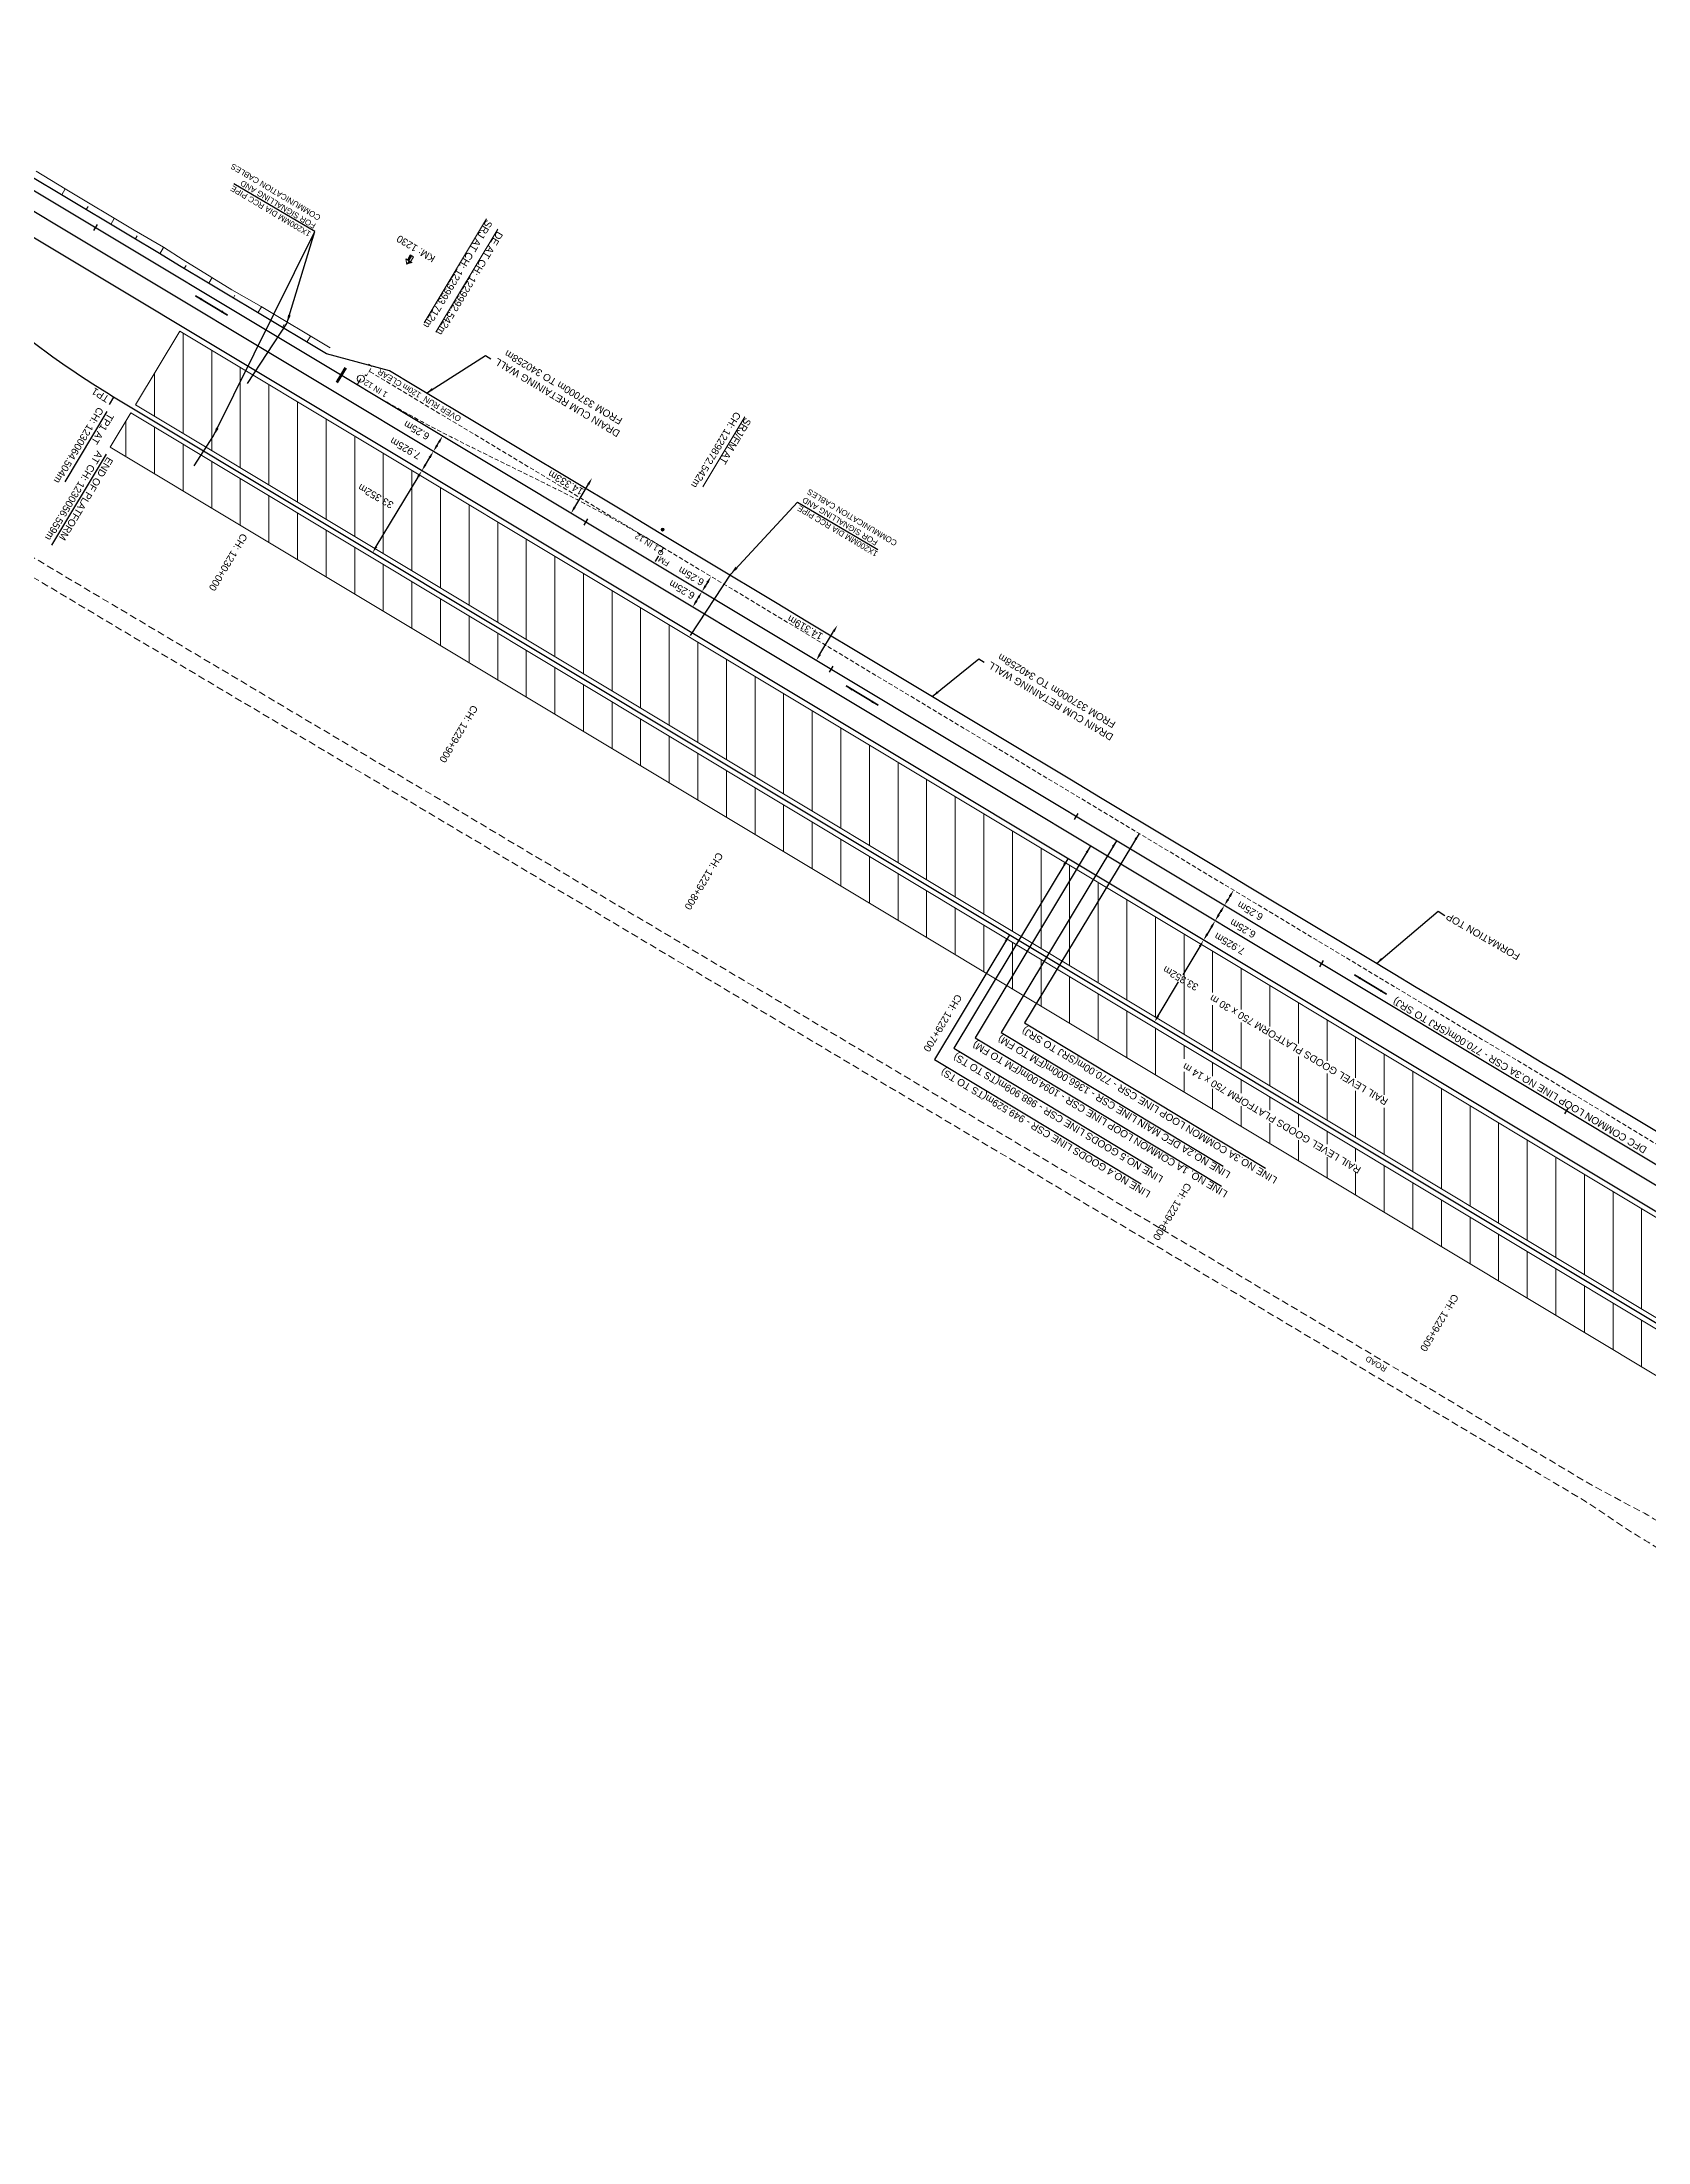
# Model space of a CAD drawing. Header units: metres. Extents: x 609381 to 616074, y 3398603 to 3402640.
# Drawn here: x 611903 to 612465, y 3400439 to 3401173 of the extents above; entities that cross this region are included whole.
import ezdxf
from ezdxf.enums import TextEntityAlignment as Align

# ---------------------------------------------------------------- set-up
doc = ezdxf.new("R2010")
doc.units = ezdxf.units.M
doc.header["$MEASUREMENT"] = 0
doc.linetypes.add('DASHED', pattern=[0.75, 0.5, -0.25])
doc.layers.get('Defpoints').update_dxf_attribs({"lineweight": 0})
for name, color, linetype, lineweight in [('C-ALIG-LABL-DG', 1, 'Continuous', 25), ('C-ALIG-LABL-DG-MARK', 1, 'Continuous', 25), ('DFC FUTURE LINE', 5, 'DASHED', 0), ('Km post', 1, 'Continuous', 13), ("NEW KHANNA CROSSING STN. SRJ's", 10, 'Continuous', 0), ('OHE MAST', 7, 'Continuous', 0), ('PROPOSED DFCC TOE LINE', 239, 'Continuous', 0), ('PROPOSED DFCC TRACK', 1, 'Continuous', 0), ('PROPOSED DRAIN CUM RETAINING WALL', 144, 'Continuous', 30), ('PROPOSED FEATURES', 1, 'Continuous', 0), ('PROPOSED FORMATION LINE - PLAN', 187, 'Continuous', 0)]:
    doc.layers.add(name, color=color, linetype=linetype, lineweight=lineweight)
for name, color, linetype in [('DFCC LINE', 1, 'Continuous'), ('Dimension', 10, 'Continuous'), ('IR PROPOSALS', 190, 'Continuous'), ('NEW KHANNA LOOP LINES', 1, 'Continuous'), ('Signalling cable pipes', 234, 'Continuous')]:
    doc.layers.add(name, color=color, linetype=linetype)
doc.styles.add('Arial', font='arial.ttf')
doc.styles.get("Standard").update_dxf_attribs({"font": 'arial.ttf'})
doc.styles.add('Style-Arial', font='arial.ttf')
doc.dimstyles.new('ISO-25', dxfattribs={"dimtxt": 2.5, "dimasz": 2.5, "dimexe": 1.25, "dimexo": 0.625, "dimtad": 1, "dimtxsty": 'Standard', "dimcen": 2.5, "dimadec": 0, "dimazin": 0, "dimtfac": 1, "dimtmove": 0, "dimatfit": 3, "dimfxl": 1, "dimarcsym": 0})
doc.dimstyles.get("Standard").update_dxf_attribs({"dimtxt": 2.5, "dimasz": 2.5, "dimexe": 0.18, "dimexo": 0.0625, "dimgap": 0.09, "dimtad": 0, "dimtih": 1, "dimtoh": 1, "dimdec": 3, "dimzin": 0, "dimdsep": 46, "dimtxsty": 'Standard', "dimcen": 0.09, "dimadec": 0, "dimazin": 0, "dimtfac": 1, "dimtdec": 3, "dimtofl": 0, "dimtmove": 0, "dimatfit": 3, "dimfxl": 1, "dimtolj": 1, "dimtzin": 0, "dimarcsym": 0})
pattern_1 = [(90, (442.375, 34.596), (-10, 3e-10), [])]

# ---------------------------------------------------------------- blocks, each defined once
blk = doc.blocks.new('*D92')
at = {"layer": 'Defpoints', "color": 0, "transparency": 16777216}
for p in [(612181.14, 3400969.44), (612181.14, 3400969.44), (612173.79, 3400957.15)]:
    blk.add_point(p, dxfattribs=at)
at = {"layer": 'Dimension', "color": 0, "lineweight": -2, "transparency": 16777216}
blk.add_line((612175.07, 3400959.3), (612179.86, 3400967.3), dxfattribs=at)
at = {"layer": 'Dimension', "color": 0, "transparency": 16777216}
for points in [[(612179.5, 3400967.51), (612180.22, 3400967.08), (612181.14, 3400969.44)], [(612174.71, 3400959.51), (612175.43, 3400959.08), (612173.79, 3400957.15)]]:
    blk.add_solid(points, dxfattribs=at)
at = {"layer": 'Dimension', "color": 0, "lineweight": 0, "transparency": 16777216, "insert": (612169.89, 3400968.63), "char_height": 2.5, "attachment_point": 5, "rotation": 150, "style": 'Style-Arial'}
blk.add_mtext('\\A1;14.319m', dxfattribs=at)
blk = doc.blocks.new('TerminatorOpen_0.5')
at = {"color": 0, "linetype": 'ByBlock', "lineweight": -2}
for q in [(-1, 0.25), (-1, 0), (-1, -0.25)]:
    blk.add_line((0, 0), q, dxfattribs=at)
blk = doc.blocks.new('*D93')
at = {"layer": 'Defpoints', "color": 0, "transparency": 16777216}
for p in [(612095.39, 3401020.94), (612095.39, 3401020.94), (612088.05, 3401008.63)]:
    blk.add_point(p, dxfattribs=at)
at = {"layer": 'Dimension', "color": 0, "lineweight": -2, "transparency": 16777216}
blk.add_line((612089.33, 3401010.77), (612094.11, 3401018.79), dxfattribs=at)
at = {"layer": 'Dimension', "color": 0, "transparency": 16777216}
for points in [[(612093.75, 3401019), (612094.47, 3401018.58), (612095.39, 3401020.94)], [(612088.98, 3401010.99), (612089.69, 3401010.56), (612088.05, 3401008.63)]]:
    blk.add_solid(points, dxfattribs=at)
at = {"layer": 'Dimension', "color": 0, "lineweight": 0, "transparency": 16777216, "insert": (612086.17, 3401019.31), "char_height": 2.5, "attachment_point": 5, "rotation": 150, "style": 'Style-Arial'}
blk.add_mtext('\\A1;14.333m', dxfattribs=at)
blk = doc.blocks.new('*D107')
at = {"layer": 'Defpoints', "color": 0, "transparency": 16777216}
for p in [(612319.71, 3400876.84), (612316.49, 3400871.48), (612316.49, 3400871.48)]:
    blk.add_point(p, dxfattribs=at)
at = {"layer": 'Dimension', "color": 0, "lineweight": -2, "transparency": 16777216}
blk.add_line((612318.42, 3400874.7), (612317.78, 3400873.62), dxfattribs=at)
at = {"layer": 'Dimension', "color": 0, "transparency": 16777216}
for points in [[(612318.06, 3400874.91), (612318.78, 3400874.48), (612319.71, 3400876.84)], [(612317.42, 3400873.84), (612318.13, 3400873.41), (612316.49, 3400871.48)]]:
    blk.add_solid(points, dxfattribs=at)
at = {"layer": 'Dimension', "color": 0, "lineweight": 0, "transparency": 16777216, "insert": (612325.49, 3400869.58), "char_height": 2.5, "attachment_point": 5, "rotation": 150, "style": 'Style-Arial'}
blk.add_mtext('\\A1;6.25m', dxfattribs=at)
blk = doc.blocks.new('*D96')
at = {"layer": 'Defpoints', "color": 0, "transparency": 16777216}
for p in [(612313.27, 3400866.12), (612309.19, 3400859.33), (612309.19, 3400859.33)]:
    blk.add_point(p, dxfattribs=at)
at = {"layer": 'Dimension', "color": 0, "lineweight": -2, "transparency": 16777216}
blk.add_line((612311.99, 3400863.98), (612310.48, 3400861.47), dxfattribs=at)
at = {"layer": 'Dimension', "color": 0, "transparency": 16777216}
for points in [[(612310.12, 3400861.69), (612310.84, 3400861.26), (612309.19, 3400859.33)], [(612311.63, 3400864.19), (612312.34, 3400863.76), (612313.27, 3400866.12)]]:
    blk.add_solid(points, dxfattribs=at)
at = {"layer": 'Dimension', "color": 0, "lineweight": 0, "transparency": 16777216, "insert": (612318.33, 3400858.11), "char_height": 2.5, "attachment_point": 5, "rotation": 150, "style": 'Style-Arial'}
blk.add_mtext('\\A1;7.925m', dxfattribs=at)
blk = doc.blocks.new('*D97')
at = {"layer": 'Defpoints', "color": 0, "transparency": 16777216}
for p in [(612309.19, 3400859.33), (612292.03, 3400830.73), (612292.03, 3400830.73)]:
    blk.add_point(p, dxfattribs=at)
at = {"layer": 'Dimension', "color": 0, "lineweight": -2, "transparency": 16777216}
for p, q in [((612307.91, 3400857.18), (612301.91, 3400847.19)), ((612293.31, 3400832.88), (612300.46, 3400844.79))]:
    blk.add_line(p, q, dxfattribs=at)
at = {"layer": 'Dimension', "color": 0, "transparency": 16777216}
for points in [[(612307.55, 3400857.4), (612308.26, 3400856.97), (612309.19, 3400859.33)], [(612292.96, 3400833.09), (612293.67, 3400832.66), (612292.03, 3400830.73)]]:
    blk.add_solid(points, dxfattribs=at)
at = {"layer": 'Dimension', "color": 0, "lineweight": 0, "transparency": 16777216, "insert": (612301.19, 3400845.99), "char_height": 2.5, "attachment_point": 5, "rotation": 150, "style": 'Style-Arial'}
blk.add_mtext('\\A1;33.352m', dxfattribs=at)
blk = doc.blocks.new('*D98')
at = {"layer": 'Defpoints', "color": 0, "transparency": 16777216}
for p in [(612316.49, 3400871.48), (612316.49, 3400871.48), (612313.27, 3400866.12)]:
    blk.add_point(p, dxfattribs=at)
at = {"layer": 'Dimension', "color": 0, "lineweight": -2, "transparency": 16777216}
blk.add_line((612314.56, 3400868.27), (612315.2, 3400869.34), dxfattribs=at)
at = {"layer": 'Dimension', "color": 0, "transparency": 16777216}
for points in [[(612314.2, 3400868.48), (612314.92, 3400868.05), (612313.27, 3400866.12)], [(612314.85, 3400869.55), (612315.56, 3400869.12), (612316.49, 3400871.48)]]:
    blk.add_solid(points, dxfattribs=at)
at = {"layer": 'Dimension', "color": 0, "lineweight": 0, "transparency": 16777216, "insert": (612322.96, 3400863.42), "char_height": 2.5, "attachment_point": 5, "rotation": 150, "style": 'Style-Arial'}
blk.add_mtext('\\A1;6.25m', dxfattribs=at)
blk = doc.blocks.new('*D102')
at = {"layer": 'Defpoints', "color": 0, "transparency": 16777216}
for p in [(612035.83, 3401023.45), (612035.83, 3401023.45), (612018.66, 3400994.85)]:
    blk.add_point(p, dxfattribs=at)
at = {"layer": 'Dimension', "color": 0, "lineweight": -2, "transparency": 16777216}
blk.add_line((612019.95, 3400997), (612034.54, 3401021.3), dxfattribs=at)
at = {"layer": 'Dimension', "color": 0, "transparency": 16777216}
for points in [[(612034.18, 3401021.52), (612034.9, 3401021.09), (612035.83, 3401023.45)], [(612019.59, 3400997.21), (612020.3, 3400996.78), (612018.66, 3400994.85)]]:
    blk.add_solid(points, dxfattribs=at)
at = {"layer": 'Dimension', "color": 0, "lineweight": 0, "transparency": 16777216, "insert": (612019.75, 3401014.58), "char_height": 2.5, "attachment_point": 5, "rotation": 150, "style": 'Style-Arial'}
blk.add_mtext('\\A1;33.352m', dxfattribs=at)
blk = doc.blocks.new('*D103')
at = {"layer": 'Defpoints', "color": 0, "transparency": 16777216}
for p in [(612039.91, 3401030.24), (612039.91, 3401030.24), (612035.83, 3401023.45)]:
    blk.add_point(p, dxfattribs=at)
at = {"layer": 'Dimension', "color": 0, "lineweight": -2, "transparency": 16777216}
blk.add_line((612037.11, 3401025.59), (612038.62, 3401028.1), dxfattribs=at)
at = {"layer": 'Dimension', "color": 0, "transparency": 16777216}
for points in [[(612038.26, 3401028.31), (612038.98, 3401027.88), (612039.91, 3401030.24)], [(612036.76, 3401025.81), (612037.47, 3401025.38), (612035.83, 3401023.45)]]:
    blk.add_solid(points, dxfattribs=at)
at = {"layer": 'Dimension', "color": 0, "lineweight": 0, "transparency": 16777216, "insert": (612030.12, 3401031.3), "char_height": 2.5, "attachment_point": 5, "rotation": 150, "style": 'Style-Arial'}
blk.add_mtext('\\A1;7.925m', dxfattribs=at)
blk = doc.blocks.new('*D104')
at = {"layer": 'Defpoints', "color": 0, "transparency": 16777216}
for p in [(612039.91, 3401030.24), (612043.12, 3401035.6), (612043.12, 3401035.6)]:
    blk.add_point(p, dxfattribs=at)
at = {"layer": 'Dimension', "color": 0, "lineweight": -2, "transparency": 16777216}
blk.add_line((612041.19, 3401032.39), (612041.84, 3401033.46), dxfattribs=at)
at = {"layer": 'Dimension', "color": 0, "transparency": 16777216}
for points in [[(612040.84, 3401032.6), (612041.55, 3401032.17), (612039.91, 3401030.24)], [(612041.48, 3401033.67), (612042.19, 3401033.24), (612043.12, 3401035.6)]]:
    blk.add_solid(points, dxfattribs=at)
at = {"layer": 'Dimension', "color": 0, "lineweight": 0, "transparency": 16777216, "insert": (612034.04, 3401037.62), "char_height": 2.5, "attachment_point": 5, "rotation": 150, "style": 'Style-Arial'}
blk.add_mtext('\\A1;6.25m', dxfattribs=at)
blk = doc.blocks.new('*D71')
at = {"layer": 'Defpoints', "color": 0, "transparency": 16777216}
for p in [(612137.01, 3400986.53), (612133.79, 3400981.17), (612133.79, 3400981.17)]:
    blk.add_point(p, dxfattribs=at)
at = {"layer": 'Dimension', "color": 0, "lineweight": -2, "transparency": 16777216}
blk.add_line((612135.72, 3400984.38), (612135.08, 3400983.31), dxfattribs=at)
at = {"layer": 'Dimension', "color": 0, "transparency": 16777216}
for points in [[(612135.36, 3400984.6), (612136.08, 3400984.17), (612137.01, 3400986.53)], [(612134.72, 3400983.52), (612135.44, 3400983.1), (612133.79, 3400981.17)]]:
    blk.add_solid(points, dxfattribs=at)
at = {"layer": 'Dimension', "color": 0, "lineweight": 0, "transparency": 16777216, "insert": (612130.05, 3400986.61), "char_height": 2.5, "attachment_point": 5, "rotation": 150, "style": 'Style-Arial'}
blk.add_mtext('\\A1;6.25m', dxfattribs=at)
blk = doc.blocks.new('*D72')
at = {"layer": 'Defpoints', "color": 0, "transparency": 16777216}
for p in [(612133.79, 3400981.17), (612133.79, 3400981.17), (612130.57, 3400975.81)]:
    blk.add_point(p, dxfattribs=at)
at = {"layer": 'Dimension', "color": 0, "lineweight": -2, "transparency": 16777216}
blk.add_line((612131.86, 3400977.95), (612132.5, 3400979.02), dxfattribs=at)
at = {"layer": 'Dimension', "color": 0, "transparency": 16777216}
for points in [[(612131.5, 3400978.17), (612132.22, 3400977.74), (612130.57, 3400975.81)], [(612132.15, 3400979.24), (612132.86, 3400978.81), (612133.79, 3400981.17)]]:
    blk.add_solid(points, dxfattribs=at)
at = {"layer": 'Dimension', "color": 0, "lineweight": 0, "transparency": 16777216, "insert": (612126.8, 3400981.88), "char_height": 2.5, "attachment_point": 5, "rotation": 150, "style": 'Style-Arial'}
blk.add_mtext('\\A1;6.25m', dxfattribs=at)
blk = doc.blocks.new('Tick Hor')
blk.add_lwpolyline([(-0.5, 0), (0.5, 0)])
blk = doc.blocks.new('KM Post')
at = {"layer": 'Km post', "lineweight": 13}
h = blk.add_hatch(color=256, dxfattribs=at)
h.paths.add_polyline_path([(0, -8.9), (1.6, -8.9), (1.6, -3.8), (0, -3.8)])
h.paths.add_polyline_path([(0, -3.8), (0, 0), (-3.4, -3.8)])
for p, q in [((0, -8.9), (0, 0)), ((3.1, -3.8), (0, 0)), ((3.1, -3.8), (-3.4, -3.8))]:
    blk.add_line(p, q, dxfattribs=at)
blk.add_lwpolyline([(1.6, -3.8), (1.6, -8.9), (-1.6, -8.9), (-1.6, -3.8)], dxfattribs=at)
blk = doc.blocks.new('OHE MAST')
at = {"layer": 'OHE MAST'}
h = blk.add_hatch(color=256, dxfattribs=at)
edge = h.paths.add_edge_path()
edge.add_arc((0, 0), 0.514, 0, 360)
at = {"layer": 'OHE MAST', "lineweight": 13, "const_width": 0.01, "flags": 128}
for points in [[(1.5, 3.5), (1.5, 2), (-1.5, 2), (-1.5, 3.5)], [(0, 2), (0, 0)]]:
    blk.add_lwpolyline(points, dxfattribs=at)
at = {"layer": 'OHE MAST'}
blk.add_circle((0, 0), 0.514, dxfattribs=at)

msp = doc.modelspace()

# ---------------------------------------------------------------- linework, layer by layer
at = {"layer": 'C-ALIG-LABL-DG', "color": 1, "linetype": 'Continuous', "lineweight": 25}
msp.add_line((612007.4112, 3401057.0413), (612006.1244, 3401054.8979), dxfattribs=at)
at = {"layer": 'C-ALIG-LABL-DG-MARK', "color": 1, "linetype": 'Continuous', "lineweight": 25}
msp.add_line((611928.0932, 3401049.2267), (611926.549, 3401046.6546), dxfattribs=at)
at = {"layer": 'DFC FUTURE LINE', "lineweight": 0, "ltscale": 3, "flags": 128}
for points in [[(612017.1726, 3401060.7076), (612018.4587, 3401059.9355), (612016.4759, 3401056.633), (612015.1899, 3401057.4051)], [(612885.1956, 3400537.338), (612017.4715, 3401058.2913)]]:
    msp.add_lwpolyline(points, dxfattribs=at)
msp.add_lwpolyline([(612120.354, 3400996.524, 0.02078913), (612079.8499, 3401018.6051), (612053.7534, 3401031.4551, -0.02078807), (612013.2514, 3401053.535, -0.02078807)], format="xyb", dxfattribs=at)
at = {"layer": 'DFCC LINE', "lineweight": 30, "flags": 128}
for points in [[(613958.1459, 3399885.8837), (611491.7053, 3401366.6543)], [(613958.1453, 3399885.8841), (611491.7061, 3401366.6538)]]:
    msp.add_lwpolyline(points, dxfattribs=at)
at = {"layer": 'DFCC LINE', "flags": 128}
for points in [[(612930.9526, 3400495.2872), (611523.7808, 3401340.1072), (611516.0646, 3401344.7397)], [(612730.4946, 3400606.3921), (611799.3492, 3401165.4215)], [(612580.9829, 3400657.253), (611928.0932, 3401049.2267)], [(611925.7638, 3401044.16), (611911.0195, 3401019.6011)], [(611956.2215, 3401025.2521), (611963.0373, 3401035.7043)], [(611925.4515, 3401029.3324), (611906.3397, 3400997.4988)]]:
    msp.add_lwpolyline(points, dxfattribs=at)
msp.add_lwpolyline([(611928.0932, 3401049.2267, -0.07561791), (611858.6013, 3401106.7725)], format="xyb", dxfattribs=at)
at = {"layer": "NEW KHANNA CROSSING STN. SRJ's", "color": 5, "linetype": 'Continuous', "lineweight": 13, "flags": 128}
for points in [[(612058.4927, 3401111.5933), (612036.6689, 3401075.2426)], [(612062.4613, 3401107.9635), (612040.8034, 3401071.8891)], [(612148.8423, 3401042.2855), (612134.1492, 3401017.812)]]:
    msp.add_lwpolyline(points, dxfattribs=at)
at = {"layer": "NEW KHANNA CROSSING STN. SRJ's", "color": 5, "linetype": 'Continuous', "lineweight": 18, "flags": 128}
for points in [[(612014.5384, 3401055.6783), (612013.2516, 3401053.5349)], [(612119.369, 3400994.8834), (612120.354, 3400996.524)]]:
    msp.add_lwpolyline(points, dxfattribs=at)
at = {"layer": "NEW KHANNA CROSSING STN. SRJ's", "color": 5, "linetype": 'Continuous', "lineweight": 18, "const_width": 0.5, "flags": 128}
msp.add_lwpolyline([(612118.6417, 3400993.7055), (612117.4682, 3400991.751)], dxfattribs=at)
at = {"layer": "NEW KHANNA CROSSING STN. SRJ's", "color": 5, "linetype": 'Continuous', "lineweight": 20}
for centre, radius in [((612014.5384, 3401055.6783), 1.2451), ((612119.369, 3400994.8834), 0.75)]:
    msp.add_circle(centre, radius, dxfattribs=at)
at = {"layer": 'PROPOSED DFCC TOE LINE', "lineweight": 0, "flags": 128}
msp.add_lwpolyline([(611901.0364, 3401128.2361), (611911.1122, 3401122.0792), (611918.0918, 3401117.8958), (611928.2488, 3401111.7672), (611935.2692, 3401107.6516), (611945.4919, 3401101.6326), (611952.423, 3401097.2885), (611962.4898, 3401091.0895), (611969.4539, 3401086.8008), (611979.6838, 3401080.873), (611986.6696, 3401076.6995), (611996.853, 3401070.6154), (612003.8465, 3401066.4546)], dxfattribs=at)
at = {"layer": 'PROPOSED DFCC TOE LINE', "linetype": 'Continuous', "lineweight": 0, "flags": 128}
for points in [[(611909.9385, 3401119.9346), (611911.1959, 3401122.029)], [(611918.5121, 3401114.7874), (611919.1412, 3401115.8352)], [(611927.0856, 3401109.6401), (611928.333, 3401111.7178)], [(611935.6591, 3401104.4928), (611936.3088, 3401105.5749)], [(611944.2327, 3401099.3455), (611945.5746, 3401101.5807)], [(611952.8062, 3401094.1983), (611953.4318, 3401095.2402)], [(611961.3798, 3401089.051), (611962.5729, 3401091.0383)], [(611969.9533, 3401083.9037), (611970.534, 3401084.871)], [(611978.5268, 3401078.7564), (611979.7675, 3401080.823)], [(611987.1004, 3401073.6092), (611987.7263, 3401074.6517)], [(611995.6739, 3401068.4619), (611996.9369, 3401070.5656)]]:
    msp.add_lwpolyline(points, dxfattribs=at)
at = {"layer": 'PROPOSED DRAIN CUM RETAINING WALL', "flags": 128}
msp.add_lwpolyline([(612468.7443, 3400791.7357), (612461.7784, 3400795.9178), (612451.5975, 3400802.0301), (612444.6313, 3400806.2124), (612434.4439, 3400812.3285), (612427.4843, 3400816.5069), (612417.2968, 3400822.6231), (612410.3372, 3400826.8014), (612400.2042, 3400832.885), (612393.1901, 3400837.096), (612383.0186, 3400843.2027), (612376.043, 3400847.3905), (612365.871, 3400853.4975), (612358.8959, 3400857.6851), (612348.7451, 3400863.7793), (612341.7489, 3400867.9796), (612331.598, 3400874.0739), (612324.6018, 3400878.2742), (612314.434, 3400884.3786), (612307.4547, 3400888.5687), (612297.2869, 3400894.6731), (612290.3076, 3400898.8633), (612280.1397, 3400904.9678), (612273.1605, 3400909.1578), (612263.0211, 3400915.2452), (612256.0135, 3400919.4524), (612245.8743, 3400925.5396), (612238.8664, 3400929.7469), (612228.7138, 3400935.8422), (612221.7193, 3400940.0415), (612211.567, 3400946.1366), (612204.5722, 3400950.336), (612194.4371, 3400956.4208), (612187.4252, 3400960.6306), (612177.2899, 3400966.7154), (612170.2781, 3400970.9251), (612160.1212, 3400977.023), (612153.131, 3400981.2197), (612142.9742, 3400987.3175), (612135.9839, 3400991.5142), (612125.8148, 3400997.6194), (612118.8368, 3401001.8087), (612108.6677, 3401007.914), (612101.6898, 3401012.1033), (612091.5776, 3401018.1743), (612084.5427, 3401022.3978), (612074.4301, 3401028.4691), (612067.3956, 3401032.6924), (612057.2029, 3401038.8118), (612050.2485, 3401042.9869), (612040.0557, 3401049.1064), (612033.1015, 3401053.2815), (612024.6116, 3401058.3785), (612002.567, 3401064.3235), (611995.5903, 3401068.5121), (611985.42, 3401074.618), (611978.4432, 3401078.8067), (611968.3077, 3401084.8917), (611961.2961, 3401089.1012), (611951.1608, 3401095.1861), (611944.149, 3401099.3958), (611933.9785, 3401105.5018), (611927.0019, 3401109.6903), (611916.8314, 3401115.7964), (611909.8549, 3401119.9849), (611899.7315, 3401126.0626)], dxfattribs=at)
at = {"layer": 'PROPOSED FORMATION LINE - PLAN', "lineweight": 0, "flags": 128}
msp.add_lwpolyline([(612468.7443, 3400791.7357), (612461.7784, 3400795.9178), (612451.5975, 3400802.0301), (612444.6313, 3400806.2124), (612434.4439, 3400812.3285), (612427.4843, 3400816.5069), (612417.2968, 3400822.6231), (612410.3372, 3400826.8014), (612400.2042, 3400832.885), (612393.1901, 3400837.096), (612383.0186, 3400843.2027), (612376.043, 3400847.3905), (612365.871, 3400853.4975), (612358.8959, 3400857.6851), (612348.7451, 3400863.7793), (612341.7489, 3400867.9796), (612331.598, 3400874.0739), (612324.6018, 3400878.2742), (612314.434, 3400884.3786), (612307.4547, 3400888.5687), (612297.2869, 3400894.6731), (612290.3076, 3400898.8633), (612280.1397, 3400904.9678), (612273.1605, 3400909.1578), (612263.0211, 3400915.2452), (612256.0135, 3400919.4524), (612245.8743, 3400925.5396), (612238.8664, 3400929.7469), (612228.7138, 3400935.8422), (612221.7193, 3400940.0415), (612211.567, 3400946.1366), (612204.5722, 3400950.336), (612194.4371, 3400956.4208), (612187.4252, 3400960.6306), (612177.2899, 3400966.7154), (612170.2781, 3400970.9251), (612160.1212, 3400977.023), (612153.131, 3400981.2197), (612142.9742, 3400987.3175), (612135.9839, 3400991.5142), (612125.8148, 3400997.6194), (612118.8368, 3401001.8087), (612108.6677, 3401007.914), (612101.6898, 3401012.1033), (612091.5776, 3401018.1743), (612084.5427, 3401022.3978), (612074.4301, 3401028.4691), (612067.3956, 3401032.6924), (612057.2029, 3401038.8118), (612050.2485, 3401042.9869), (612040.0557, 3401049.1064), (612033.1015, 3401053.2815), (612029.7663, 3401055.2838)], dxfattribs=at)
at = {"layer": 'Signalling cable pipes', "lineweight": 30}
for points in [[(611974.9313, 3401053.9442), (611988.6707, 3401075.0139)], [(612129.8077, 3400965.8402), (612143.8556, 3400987.3832)]]:
    msp.add_lwpolyline(points, dxfattribs=at)

# ---------------------------------------------------------------- block references
at = {"layer": 'C-ALIG-LABL-DG', "color": 1, "linetype": 'Continuous', "lineweight": 25}
for p, xscale, yscale, zscale, rotation in [((611921.6758, 3401108.514), 2.5, 2.5, 2.5, 239.0207664157784), ((612007.4112, 3401057.0413), 6.000000000000001, 6.000000000000001, 6.000000000000001, 239.0207664157784), ((612007.8604, 3401056.7716), 6, 6, 6, 239.0207664157843), ((612093.1466, 3401005.5686), 2.5, 2.5, 2.5, 239.0207664157784), ((612178.882, 3400954.0958), 2.5, 2.5, 2.5, 239.0207664157784), ((612264.6174, 3400902.6231), 2.5, 2.5, 2.5, 239.0207664157784), ((612350.3527, 3400851.1503), 2.5, 2.5, 2.5, 239.0207664157784), ((612436.0881, 3400799.6776), 2.5, 2.5, 2.5, 239.0207664157784)]:
    msp.add_blockref('Tick Hor', p, dxfattribs=dict(at, xscale=xscale, yscale=yscale, zscale=zscale, rotation=rotation))
at = {"layer": 'OHE MAST', "rotation": 149.0208306527207}
msp.add_blockref('OHE MAST', (612120.0364, 3401002.9176), dxfattribs=at)

# ---------------------------------------------------------------- texts
at = {"layer": 'DFCC LINE', "style": 'Style-Arial'}
msp.add_text('RAIL LEVEL GOODS PLATFORM 750 x 30 m', height=2.5, rotation=149.1560046, dxfattribs=at).set_placement((612342.4922, 3400820.9575), align=Align.MIDDLE_CENTER)
for s, p in [('LINE NO.5 GOODS LINE CSR - 988.909m(TS TO TS)', (612222.0272, 3400818.8839)), ('LINE NO.4 GOODS LINE CSR - 949.529m(TS TO TS)', (612217.6156, 3400813.6148))]:
    msp.add_text(s, height=2.5, rotation=149.1560046, dxfattribs=at).set_placement(p, align=Align.MIDDLE_RIGHT)
at = {"layer": 'DFCC LINE', "insert": (611926.1605, 3401048.2515), "char_height": 2.5, "attachment_point": 4, "rotation": 148, "line_spacing_factor": 0.60036, "style": 'Style-Arial'}
msp.add_mtext('TP1', dxfattribs=at)
at = {"layer": 'DFCC LINE', "char_height": 2.5, "width": 45.943918, "attachment_point": 4, "rotation": 239.0207617, "line_spacing_factor": 0.648, "style": 'Style-Arial'}
for s, insert in [('\\pxsm1;TP1 AT \\PCH: 1230064.504m ', (611925.4589, 3401044.2753)), ('\\pxsm1;END OF PLATFORM\\PAT CH: 1230056.559m ', (611925.1944, 3401028.9754))]:
    msp.add_mtext(s, dxfattribs=dict(at, insert=insert))
at = {"layer": "NEW KHANNA CROSSING STN. SRJ's", "color": 5, "linetype": 'Continuous', "lineweight": 13, "char_height": 2.5, "width": 47.160061, "attachment_point": 4, "rotation": 239.0207617, "line_spacing_factor": 0.648, "style": 'Style-Arial'}
for s, insert in [('\\pxsm1;SRJ AT CH: 1229993.712m ', (612059.6101, 3401110.7719)), ('\\pxsm1;DE AT CH: 1229992.542m ', (612063.2934, 3401106.8002)), ('\\pxsm1;SRJ/FM AT \\PCH: 1229872.542m', (612148.2958, 3401042.6608))]:
    msp.add_mtext(s, dxfattribs=dict(at, insert=insert))
at = {"layer": "NEW KHANNA CROSSING STN. SRJ's", "color": 5, "linetype": 'Continuous', "lineweight": 13, "char_height": 2, "attachment_point": 4, "rotation": 148, "line_spacing_factor": 0.60036, "style": 'Style-Arial'}
for s, insert in [('1 IN 12', (612023.5544, 3401049.8325)), ('1 IN 12', (612118.3055, 3400996.1131)), ('FM', (612122.1865, 3400990.7413))]:
    msp.add_mtext(s, dxfattribs=dict(at, insert=insert))
at = {"layer": 'NEW KHANNA LOOP LINES', "color": 5, "linetype": 'Continuous', "lineweight": 13}
for s, style, p in [(' DFC COMMON LOOP LINE NO.3A CSR - 770.00m(SRJ TO SRJ)', 'Arial', (612375.7093, 3400838.3213)), ('LINE NO.3A COMMON LOOP LINE CSR - 770.00m(SRJ TO SRJ)', 'Style-Arial', (612245.9554, 3400828.0353))]:
    msp.add_text(s, height=2.5, rotation=149.1560046, dxfattribs=dict(at, style=style)).set_placement(p, align=Align.MIDDLE_RIGHT)
at = {"layer": 'NEW KHANNA LOOP LINES', "color": 10, "linetype": 'Continuous', "lineweight": 13, "style": 'Style-Arial'}
for s, p in [('LINE NO. 1A COMMON LOOP LINE CSR - 1094.00m(FM TO FM)', (612228.7664, 3400823.1211)), ('LINE NO.2A DFC MAIN LINE CSR - 1366.000m(FM TO FM)', (612237.6034, 3400825.158))]:
    msp.add_text(s, height=2.5, rotation=149.1560046, dxfattribs=at).set_placement(p, align=Align.MIDDLE_RIGHT)
at = {"layer": 'NEW KHANNA LOOP LINES', "color": 5, "linetype": 'Continuous', "lineweight": 13, "insert": (612051.0704, 3401040.3548), "char_height": 2, "width": 39.954132, "attachment_point": 4, "rotation": 149.4058866, "line_spacing_factor": 0.60036, "style": 'Style-Arial'}
msp.add_mtext('\\pxi-3,l4,t4;OVER RUN  120m CLEAR', dxfattribs=at)
at = {"layer": 'PROPOSED DRAIN CUM RETAINING WALL', "char_height": 2.5, "width": 52.409419, "attachment_point": 3, "rotation": 149.1376746, "style": 'Style-Arial'}
for insert in [(612060.0854, 3401061.4398), (612232.5658, 3400955.32)]:
    msp.add_mtext('\\pxqc;DRAIN CUM RETAINING WALL \\PFROM 337000m TO 340258m', dxfattribs=dict(at, insert=insert))
at = {"layer": 'PROPOSED FEATURES', "linetype": 'Continuous', "insert": (612415.0723, 3400684.0045), "char_height": 2, "width": 106.063465, "attachment_point": 4, "rotation": 149.127054, "line_spacing_factor": 0.6, "style": 'Style-Arial'}
msp.add_mtext('\\pxqc;{\\fArial|b0|i0|c0|p34;\\C1;ROAD}', dxfattribs=at)
at = {"layer": 'PROPOSED FORMATION LINE - PLAN', "lineweight": 0}
msp.add_text('FORMATION TOP', height=2.5, rotation=149.961089, dxfattribs=at).set_placement((612394.9237, 3400868.9763, 306.8582), align=Align.RIGHT)
at = {"layer": 'Signalling cable pipes', "char_height": 2, "width": 36.922736, "attachment_point": 1, "rotation": 149.1376746, "style": 'Style-Arial'}
for s, insert in [('\\pxql;1X200MM DIA RCC PIPE FOR SIGNALLING AND COMMUNICATION CABLES', (611996.2767, 3401105.1373)), ('\\pxqr;1X200MM DIA RCC PIPE FOR SIGNALLING AND COMMUNICATION CABLES', (612198.6137, 3400990.8587))]:
    msp.add_mtext(s, dxfattribs=dict(at, insert=insert))

# ---------------------------------------------------------------- dimensions: what is measured, and where the dimension line sits
at = {"layer": 'Dimension', "color": 10, "lineweight": 0}
for base, p1, p2, angle, picture, middle in [((612043.1243, 3401035.6003), (612039.9072, 3401030.2418), (612043.1243, 3401035.6003), 59.0207664, '*D104', (612034.0418, 3401037.616)), ((612039.9072, 3401030.2418), (612035.828, 3401023.4473), (612039.9072, 3401030.2418), 59.0207664, '*D103', (612030.1168, 3401031.2963)), ((612035.828, 3401023.4473), (612018.6608, 3400994.8528), (612035.828, 3401023.4473), 59.0207664, '*D102', (612019.7497, 3401014.5821)), ((612095.3912, 3401020.9386), (612088.0531, 3401008.6265), (612095.3912, 3401020.9386), 59.2047687, '*D93', (612086.1704, 3401019.311)), ((612133.7911, 3400981.1669), (612130.574, 3400975.8085), (612133.7911, 3400981.1669), 59.0207664, '*D72', (612126.8039, 3400981.8837)), ((612133.7911, 3400981.1669), (612137.0081, 3400986.5254), (612133.7911, 3400981.1669), 239.0207664, '*D71', (612130.0493, 3400986.6063)), ((612181.1422, 3400969.4404), (612173.7885, 3400957.1538), (612181.1422, 3400969.4404), 59.0987248, '*D92', (612169.8917, 3400968.6285)), ((612316.4902, 3400871.4803), (612319.7072, 3400876.8388), (612316.4902, 3400871.4803), 239.0207664, '*D107', (612325.4851, 3400869.5778)), ((612316.4902, 3400871.4803), (612313.2731, 3400866.1219), (612316.4902, 3400871.4803), 59.0207664, '*D98', (612322.9595, 3400863.4186)), ((612309.1939, 3400859.3274), (612313.2731, 3400866.1219), (612309.1939, 3400859.3274), 239.0207664, '*D96', (612318.3336, 3400858.1115)), ((612292.0267, 3400830.7329), (612309.1939, 3400859.3274), (612292.0267, 3400830.7329), 239.0207664, '*D97', (612301.1858, 3400845.9887))]:
    dim = msp.add_linear_dim(base=base, p1=p1, p2=p2, angle=angle, dimstyle='Standard', override={"dimexe": 0.125, "dimexo": 0.125, "dimgap": 0.125, "dimtad": 1, "dimtih": 0, "dimtoh": 0, "dimzin": 11, "dimpost": 'm', "dimtxsty": 'Style-Arial', "dimsah": 1, "dimadec": 4, "dimazin": 3, "dimtmove": 2, "dimldrblk": 'TerminatorOpen_0.5', "dimfrac": 2, "dimtzin": 11}, dxfattribs=at)
    dim.commit()
    dim.dimension.update_dxf_attribs({"geometry": picture, "text_midpoint": middle, "dimtype": 129, "text_rotation": 150})

# ---------------------------------------------------------------- leaders
at = {"layer": 'DFCC LINE'}
for points in [[(612261.7337, 3400887.8209), (612221.8433, 3400821.5808), (612291.3285, 3400779.7539)], [(612241.3135, 3400861.1794), (612215.1051, 3400817.6379), (612287.43, 3400774.1016)]]:
    msp.add_leader(points, dimstyle='Standard', override={"dimasz": 2.5, "dimgap": 0.25}, dxfattribs=at)
at = {"layer": 'NEW KHANNA LOOP LINES', "color": 10, "linetype": 'Continuous', "lineweight": 13}
for points in [[(612269.6062, 3400892.117), (612229.3545, 3400825.2354), (612315.4764, 3400773.3939)], [(612278.7698, 3400894.1264), (612238.4163, 3400827.0981), (612316.0919, 3400780.3409)]]:
    msp.add_leader(points, dimstyle='Standard', override={"dimasz": 2.5, "dimgap": 0.25}, dxfattribs=at)
at = {"layer": 'NEW KHANNA LOOP LINES', "color": 5, "linetype": 'Continuous', "lineweight": 13}
msp.add_leader([(612286.6856, 3400896.6639), (612246.5421, 3400830.3997), (612330.9206, 3400779.6076)], dimstyle='Standard', override={"dimasz": 2.5, "dimgap": 0.25}, dxfattribs=at)
at = {"layer": 'PROPOSED DFCC TRACK', "linetype": 'Continuous', "lineweight": 0}
for points in [[(611956.7208, 3401084.6617), (611967.9092, 3401077.9402)], [(611967.9092, 3401077.9402), (611956.7208, 3401084.6617)], [(612184.1949, 3400948.2282), (612195.3833, 3400941.5067)], [(612195.3833, 3400941.5067), (612184.1949, 3400948.2282)]]:
    msp.add_leader(points, dimstyle='ISO-25', override={"dimtxt": 3, "dimasz": 2.5, "dimtad": 0, "dimdec": 3, "dimzin": 2, "dimtdec": 3}, dxfattribs=at)
at = {"layer": 'PROPOSED DFCC TRACK', "color": 5, "linetype": 'Continuous', "lineweight": 0}
for points in [[(612373.1614, 3400840.5023), (612361.9638, 3400847.2085)], [(612361.9711, 3400847.2206), (612373.1541, 3400840.4902)]]:
    msp.add_leader(points, dimstyle='ISO-25', override={"dimtxt": 3, "dimasz": 2.5, "dimtad": 0, "dimdec": 3, "dimzin": 2, "dimtdec": 3}, dxfattribs=at)
at = {"layer": 'PROPOSED DRAIN CUM RETAINING WALL', "linetype": 'Continuous', "lineweight": 0, "ltscale": 5}
for points in [[(612037.4625, 3401050.6633), (612058.1089, 3401063.7913), (612060.0336, 3401062.6411)], [(612214.2974, 3400944.4974), (612230.5892, 3400957.6716), (612232.5139, 3400956.5213)]]:
    msp.add_leader(points, dimstyle='ISO-25', override={"dimtxt": 3, "dimtad": 0, "dimdec": 3, "dimzin": 2, "dimtdec": 3}, dxfattribs=at)
at = {"layer": 'PROPOSED FORMATION LINE - PLAN', "lineweight": 0}
msp.add_leader([(612369.6543, 3400851.2261), (612391.2002, 3400869.4883), (612393.6229, 3400868.0278)], dimstyle='ISO-25', override={"dimtxt": 3, "dimasz": 2.5, "dimgap": 0.625, "dimtad": 0, "dimdec": 3, "dimzin": 2, "dimtdec": 3}, dxfattribs=at)
at = {"layer": 'Signalling cable pipes', "lineweight": 13}
for points in [[(611988.6707, 3401075.0139), (611998.4849, 3401107.1309), (611970.0921, 3401123.8547)], [(611963.0373, 3401035.7043), (611998.4849, 3401107.1309)], [(612143.8556, 3400987.3832), (612167.2309, 3401012.4675), (612195.258, 3400995.959)]]:
    msp.add_leader(points, dimstyle='Standard', override={"dimasz": 3, "dimgap": 0.25}, dxfattribs=at)

# ---------------------------------------------------------------- next in the draw order: texts
at = {"layer": 'C-ALIG-LABL-DG', "color": 1, "linetype": 'Continuous', "lineweight": 25, "char_height": 2.5, "style": 'Arial', "bg_fill": 3, "box_fill_scale": 1.04, "bg_fill_color": 256, "bg_fill_true_color": 13158600, "bg_fill_transparency": 0}
for s, insert, width, attachment_point, rotation in [('KM: 1230', (612039.5434, 3401096.1857), 14.67118, 1, 149.0207664), ('CH: 1230+000', (611973.9515, 3401001.1981), 22.502814, 4, 239.0207664), ('CH: 1229+900', (612054.5396, 3400941.1518), 22.502814, 4, 239.0207664), ('CH: 1229+800', (612140.275, 3400889.6791), 22.502814, 4, 239.0207664), ('CH: 1229+700', (612223.8236, 3400840.0542), 22.502814, 4, 239.0207664), ('CH: 1229+600', (612304.0543, 3400774.1149), 22.502814, 4, 239.0207664), ('CH: 1229+500', (612397.4812, 3400735.2609), 22.502814, 4, 239.0207664)]:
    msp.add_mtext(s, dxfattribs=dict(at, insert=insert, width=width, attachment_point=attachment_point, rotation=rotation))

# ---------------------------------------------------------------- next in the draw order: hatches: boundary and pattern name
at = {"layer": 'IR PROPOSALS', "lineweight": 9}
h = msp.add_hatch(dxfattribs=at)
h.set_pattern_fill('ANSI31', color=1, scale=80, angle=45)
h.set_pattern_definition(pattern_1)
h.paths.add_polyline_path([(612578.8016, 3400660.5174), (612594.2224, 3400686.2507), (611951.2067, 3401072.2963), (611935.7859, 3401046.5631)])
h.paths.add_polyline_path([(612581.4839, 3400677.7044), (612578.0212, 3400679.2678), (612580.8387, 3400676.9113)], flags=16)
h.paths.add_polyline_path([(611998.5204, 3401023.937), (612001.298, 3401029.1981), (611996.4977, 3401021.1595)], flags=16)
h.paths.add_polyline_path([(612374.7056, 3400803.8866), (612311.9369, 3400841.3697), (612309.9461, 3400838.0358), (612372.7148, 3400800.5528)], flags=16)
h = msp.add_hatch(dxfattribs=at)
h.set_pattern_fill('ANSI31', color=1, scale=80, angle=45)
h.set_pattern_definition(pattern_1)
h.paths.add_polyline_path([(611934.0629, 3401043.6878), (611926.8666, 3401031.679), (612569.8822, 3400645.6333), (612577.0786, 3400657.6422)])
h.paths.add_polyline_path([(612539.0787, 3400674.035), (612535.7935, 3400673.7149), (612538.1223, 3400670.6429)], flags=16)
h.paths.add_polyline_path([(611992.0487, 3401006.5322), (611986.436, 3401006.5137), (611987.2484, 3400998.4936)], flags=16)
h.paths.add_polyline_path([(612363.9916, 3400781.0323), (612301.2236, 3400818.5149), (612299.2341, 3400815.1833), (612362.0021, 3400777.7007)], flags=16)

# ---------------------------------------------------------------- next in the draw order: linework, layer by layer
at = {"layer": 'DFCC LINE', "flags": 128}
msp.add_lwpolyline([(612930.9526, 3400495.2872), (611523.7808, 3401340.1072), (611516.0646, 3401344.7397)], dxfattribs=at)
at = {"layer": 'IR PROPOSALS', "color": 1, "linetype": 'Continuous', "lineweight": 18, "flags": 128}
for points in [[(611935.7859, 3401046.5631), (612578.8016, 3400660.5174), (612594.2224, 3400686.2507), (611951.2067, 3401072.2963)], [(611926.8666, 3401031.679), (612569.8822, 3400645.6333), (612577.0786, 3400657.6422), (611934.0629, 3401043.6878)]]:
    msp.add_lwpolyline(points, close=True, dxfattribs=at)
at = {"layer": 'PROPOSED FEATURES', "linetype": 'DASHED', "lineweight": 18, "ltscale": 5, "flags": 128}
for points in [[(612996.7457, 3400333.2041), (612995.8915, 3400403.5352, 0.04875551), (612994.7638, 3400413.785), (612992.0261, 3400426.8208, 0.05032858), (612988.8039, 3400436.964), (612985.9779, 3400443.4991, 0.15517911), (612978.8162, 3400451.7297), (612972.0297, 3400455.8611, -0.0366295), (612969.4099, 3400457.7316), (612950.6462, 3400473.3219, 0.038113), (612937.8584, 3400482.3953), (612867.1319, 3400524.8783), (612850.502, 3400536.0339, 0.41434891), (612808.0485, 3400525.4322), (612801.6984, 3400514.8493, -0.25761496), (612775.7929, 3400499.8068), (612741.792, 3400499.0648, -0.14129194), (612711.7962, 3400507.0092), (612694.1245, 3400516.4277), (612534.8083, 3400611.8471), (612518.1641, 3400622.9814, -0.01386017), (612509.002, 3400628.8199), (612480.8023, 3400647.9088, 0.01453623), (612463.4326, 3400658.9445), (612445.7354, 3400668.3152), (611750.6427, 3401082.0781), (611733.9685, 3401093.1673, -0.38478899), (611721.7177, 3401132.881), (611734.2822, 3401159.8892, 0.38596636), (611721.5233, 3401200.9509), (611703.7879, 3401210.2489), (611293.4147, 3401452.2554, -0.17613505), (611277.3349, 3401471.7669), (611275.6527, 3401476.5135, 0.18807146), (611247.794, 3401508.7695), (611227.2628, 3401519.6315, -0.02789673), (611217.9996, 3401525.2143), (611198.093, 3401538.7799, 0.08733755), (611187.6646, 3401543.4863), (611184.0343, 3401544.4121, -0.0652839), (611175.1, 3401547.9816), (611167.0113, 3401552.511)], [(612990.7462, 3400333.1312), (612989.892, 3400403.4624, 0.04875551), (612988.8919, 3400412.5518), (612986.1542, 3400425.5876, 0.05032858), (612983.2968, 3400434.5825), (612980.4707, 3400441.1176, 0.15517911), (612975.6963, 3400446.6046), (612968.9098, 3400450.736, -0.0366295), (612965.5755, 3400453.1167), (612946.8118, 3400468.707, 0.038113), (612934.7689, 3400477.2519), (612864.0424, 3400519.7349), (612846.3826, 3400529.1759, 0.41434891), (612814.9084, 3400521.316), (612808.5583, 3400510.7332, -0.25761496), (612775.9674, 3400491.8087), (612741.9665, 3400491.0667, -0.14129194), (612707.6857, 3400500.146), (612691.0416, 3400511.2804), (612531.7253, 3400606.6997), (612514.0536, 3400616.1182, -0.01386017), (612504.5174, 3400622.195), (612476.3178, 3400641.284, 0.01453623), (612459.3406, 3400652.0702), (612442.6664, 3400663.1595), (611747.5737, 3401076.9224), (611729.8765, 3401086.2931, -0.38478899), (611714.4642, 3401136.2554), (611727.0287, 3401163.2637, 0.38596636), (611717.4596, 3401194.0599), (611700.74, 3401205.0807), (611290.3668, 3401447.0871, -0.17613505), (611271.6795, 3401469.7627), (611269.9974, 3401474.5093, 0.18807146), (611244.9882, 3401503.466), (611224.457, 3401514.328, -0.02789673), (611214.6208, 3401520.2561), (611194.7142, 3401533.8217, 0.08733755), (611186.1819, 3401537.6724), (611182.5516, 3401538.5982, -0.0652839), (611172.1684, 3401542.7465), (611164.0798, 3401547.276)]]:
    msp.add_lwpolyline(points, format="xyb", dxfattribs=at)

# ---------------------------------------------------------------- next in the draw order: block references
at = {"layer": 'C-ALIG-LABL-DG', "color": 1, "linetype": 'Continuous', "lineweight": 25, "xscale": 0.3933041122191768, "yscale": 0.3933041122191768, "zscale": 0.3933041122191768, "rotation": 149.0207664175172}
msp.add_blockref('KM Post', (612030.5739, 3401095.6222), dxfattribs=at)

# ---------------------------------------------------------------- next in the draw order: texts
at = {"layer": 'IR PROPOSALS', "color": 1, "linetype": 'Continuous', "lineweight": 13, "style": 'Arial'}
msp.add_text('RAIL LEVEL GOODS PLATFORM 750 x 14 m', height=2.5, rotation=149.1560046, dxfattribs=at).set_placement((612333.0368, 3400797.0601), align=Align.MIDDLE_CENTER)

doc.saveas('drawing.dxf')
